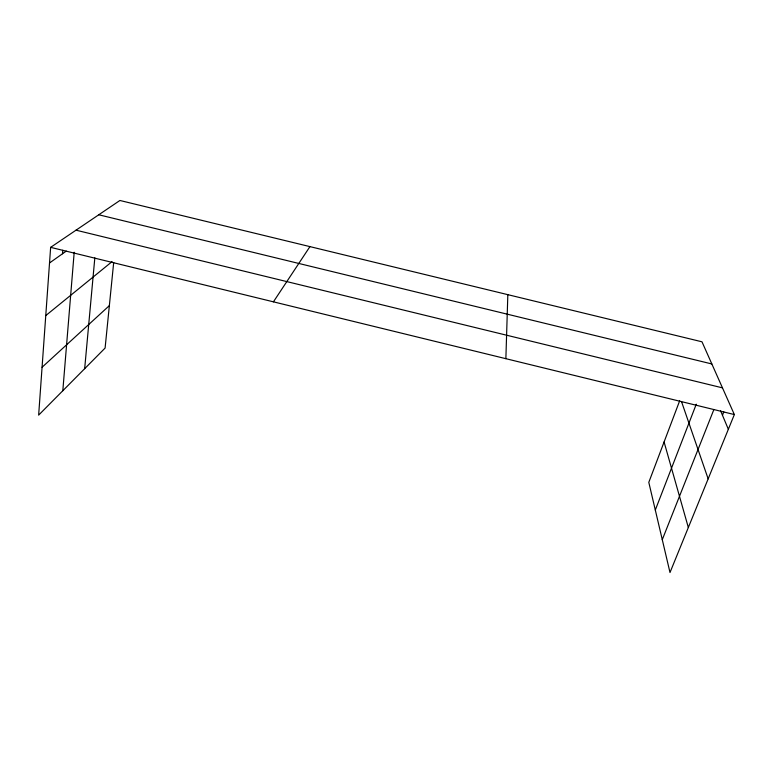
<?xml version="1.0" encoding="UTF-8"?>
<svg xmlns="http://www.w3.org/2000/svg" width="773" height="773" viewBox="0 0 773 773"><rect width="100%" height="100%" fill="white"/><g stroke="black" fill="none" stroke-linecap="round" stroke-linejoin="round"><path stroke-width="1.16" d="M505.871 358.682L507.832 294.658M679.651 400.849L648.798 482.352L669.998 572.522L734.35 414.56L701.99 341.801L119.912 200.478L50.641 247.35L38.65 415.12L105.099 348.063L113.689 262.501M62.507 253.766L62.777 250.249M62.816 390.723L74.198 252.249M84.672 368.673L94.828 257.853M655.311 510.025L696.27 404.202M662.277 539.68L713.817 409.7M722.465 415.236L723.799 411.912M273.429 301.837L309.934 246.616M42.071 367.262L109.36 305.625M45.762 315.587L112.075 261.612M49.53 262.965L66.285 251.09M98.78 214.778L711.846 363.957M76.015 230.18L722.475 387.862M50.641 247.35L734.35 414.56M720.6 410.811L728.35 429.286M681.612 401.883L708.155 478.864M664.084 441.972L688.337 527.515"/></g></svg>
